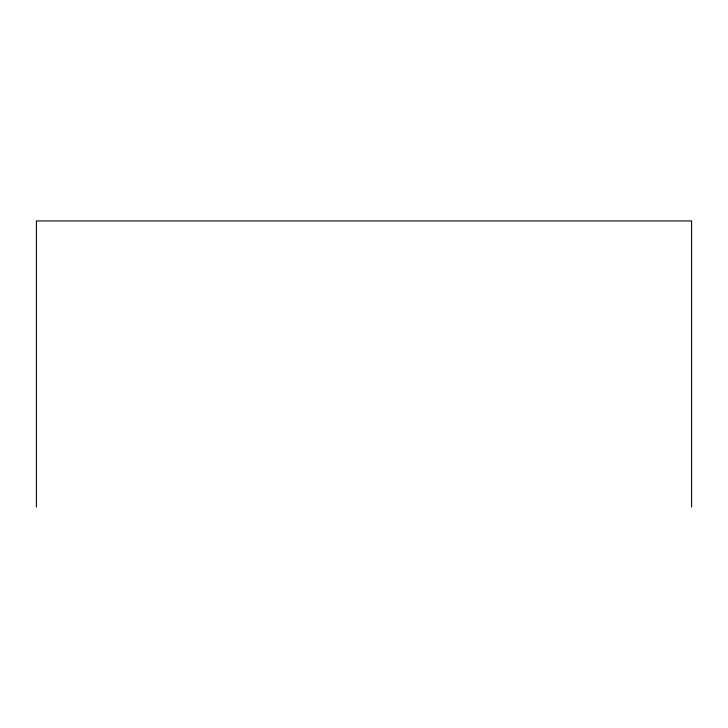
<?xml version="1.0" encoding="UTF-8"?>
<svg xmlns="http://www.w3.org/2000/svg" width="728" height="728" viewBox="0 0 728 728"><rect width="100%" height="100%" fill="white"/><g stroke="black" fill="none" stroke-linecap="round" stroke-linejoin="round"><path stroke-width="1.09" d="M691.6 507.061L691.6 220.939L36.4 220.939L36.4 507.061"/></g></svg>
